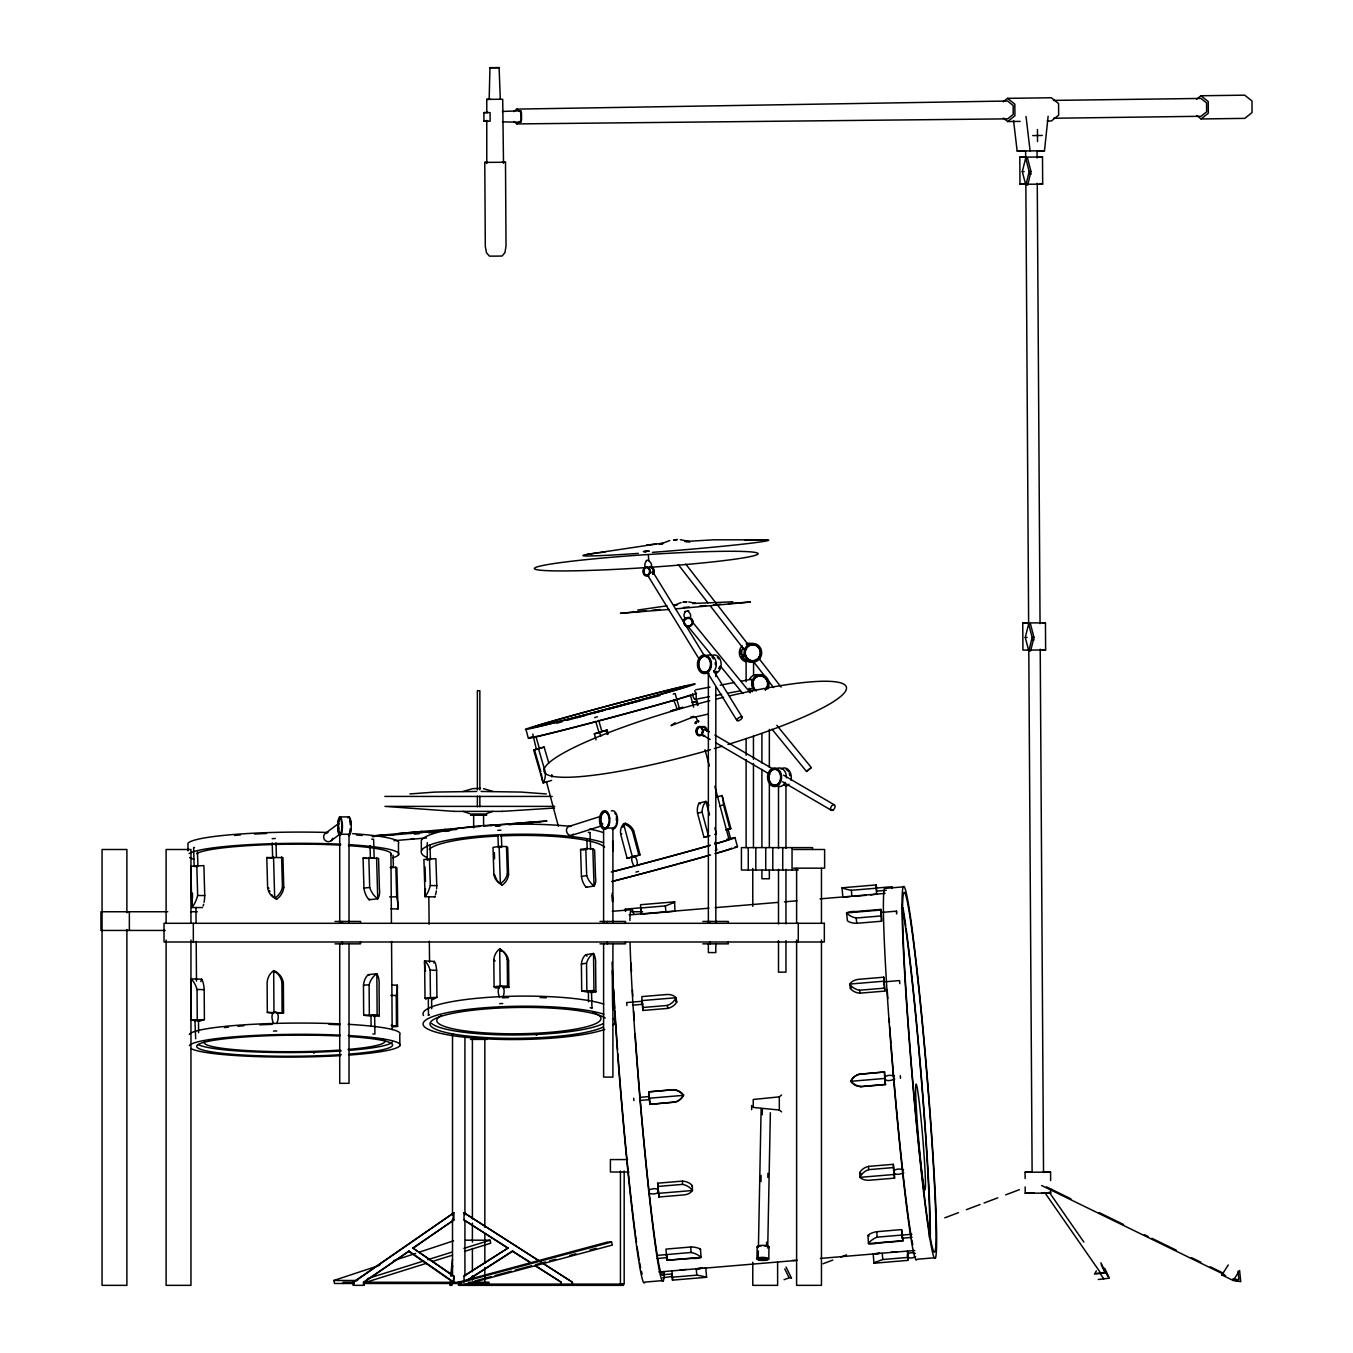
<?xml version="1.0" encoding="UTF-8"?>
<svg xmlns="http://www.w3.org/2000/svg" width="1353" height="1353" viewBox="0 0 1353 1353"><rect width="100%" height="100%" fill="white"/><g stroke="black" fill="none" stroke-linecap="round" stroke-linejoin="round"><path stroke-width="1.5" d="M756.936 1258.916L757.173 1246.874M758.187 1258.916L758.34 1250.882M761.13 1108.547L758.424 1246.874A4.668 1.201 1.1 0 1 761.553 1245.707M760.961 1181.643L761.079 1175.385M762.263 1114.821L762.382 1108.547M766.491 1246.384L766.576 1242.206M767.844 1177.465L767.929 1173.288M770.364 1112.741L767.743 1246.874A4.668 1.201 1.1 0 0 763.971 1245.707M768.758 1258.916L768.994 1246.874M489.16 99.344L489.955 67.718L499.105 67.65L500.306 99.276M886.35 890.308L876.676 891.12L876.406 888.042L891.915 886.722L892.117 888.397M881.226 915.406L880.938 912.48L896.447 911.161L896.616 912.429M884.27 984.308L884.016 981.872L899.525 980.57L899.779 983.665M891.898 886.875L891.965 888.143M894.502 1075.956C880.888 1072.54 881.818 1084.751 894.739 1079.034M896.447 911.178L896.65 913.985M903.787 1172.763C890.866 1178.463 889.919 1166.286 903.533 1169.668M894.113 1173.558L894.079 1172.561M902.163 1235.12L902.434 1238.181L912.125 1237.369M902.451 1238.164L902.417 1237.166M915.575 1256.599C905.36 1262.095 904.21 1249.715 915.321 1253.504M907.829 1257.225L907.795 1256.227M640.832 907.829L625.34 909.131L625.441 911.279M632.73 1005.144L642.421 1004.332L642.168 1001.254L626.676 1002.556L626.896 1005.533M641.085 910.89L640.832 908.421M642.438 1004.332L642.404 1003.385M639.783 1100.446L649.457 1099.634L649 1091.753L673.794 1089.672A13.276 13.259 51.7 0 1 683.62 1095.101A13.276 13.259 51.7 0 1 674.843 1102.086L649.812 1104.352L649.203 1096.556L639.529 1097.368M648.476 1190.2C661.245 1184.535 662.26 1196.745 648.713 1193.278M658.421 1192.467L658.387 1191.503M662.547 1277.841L672.238 1276.42M929.325 1237.251L929.731 1231.45A174.283 7.019 85.2 0 0 920.023 1063.729A174.283 7.019 85.2 0 0 901.842 905.309M1013.549 120.552L1017.152 150.978L1044.482 150.792L1048.135 116.206M450.634 1276.014L452.477 1259.406M451.428 1276.014L452.595 1265.63M698.216 721.741L695.696 716.887M428.461 1015.257L428.326 998.159L431.59 998.226L431.708 1008.763M431.573 998.311L428.174 998.311M428.36 1015.173L429.476 1014.868M499.561 997.398C493.946 982.887 508.119 982.566 502.978 997.313M588.504 1001.778L588.403 991.174L591.498 991.022L591.971 1008.103M591.802 991.157L590.669 991.478M1022.31 171.662L1025.675 158.149L1027.502 158.081L1031.02 171.56L1027.671 185.073L1025.845 185.141L1022.31 171.662L1024.153 171.594M1025.845 185.141L1029.193 171.628L1025.675 158.149M1025.27 637.5L1028.618 623.987L1030.462 623.919L1033.98 637.398L1030.631 650.911L1028.804 650.979L1025.27 637.5L1027.096 637.432M1028.804 650.979L1032.153 637.466L1028.618 623.987M881.564 921.224L880.871 909.419L856.077 911.516A13.767 5.311 8.2 0 0 846.555 912.92L847.418 920.835A13.276 6.934 -6.2 0 0 856.77 923.304L881.564 921.224L881.446 914.713M195.678 1038.8L194.933 1020.162L198.502 1020.213L198.603 1032.694M198.485 1020.263L194.764 1020.263M273.272 1022.834C267.691 1008.391 282.439 1008.222 277.027 1022.783M371.094 1025.828L371.01 1015.426L374.663 1015.325L374.899 1034.098L372.853 1033.929M712.321 656.154L688.44 626.929L689.472 625.949M688.44 626.929L693.243 622.989L750.289 692.821M772.022 729.25L806.506 771.481L811.31 767.54L776.825 725.309M1096.336 1270.873L1094.509 1274.103L1105.672 1272.767L1100.919 1262.806M427.277 859.865L427.277 842.581M427.024 859.73L430.44 859.595L429.966 844.83M498.58 847.435L501.286 847.384M590.009 832.653L590.618 849.464M1233.192 1280.479L1239.619 1270.467L1240.752 1281.646L1233.192 1280.479L1221.877 1274.966L1228.287 1264.937M811.276 767.608L806.506 771.481M195.593 866.512L194.139 866.377L197.91 866.258L197.504 851.697M371.365 858.259L370.384 858.123L374.138 858.005L373.614 839.266L371.686 839.148M390.154 867.577L393.402 867.611L393.046 855.113M781.577 1111.878L779.311 1110.035L753.232 1107.43L753.232 1099.482L779.311 1096.86L781.577 1095.034M513.751 111.572L516.829 109.103L1007.562 101.018L1013.177 105.483L1013.228 114.413L1007.664 118.861L516.931 123.918L513.819 121.449M516.931 123.918L521.531 120.214L521.497 112.806L516.829 109.103M1003.216 101.83L1007.545 98.346L1051.281 97.754L1058.57 103.555L1058.655 115.157L1051.433 120.958L1047.256 121.009M1003.317 118.066L1007.697 121.55L1014.919 115.749L1014.835 104.147L1007.545 98.346M1196.61 99.226L1200.94 95.759L1244.692 95.167L1251.982 100.968L1252.049 112.57L1244.828 118.371L1201.092 118.963L1196.712 115.479M1201.092 118.963L1208.314 113.162L1208.246 101.56L1200.94 95.759M870.503 894.925L877.184 894.045M649.812 1104.352L674.843 1102.086M648.764 1091.939L673.794 1089.672M683.62 1095.101L683.265 1095.372A13.767 13.073 51.5 0 1 674.606 1102.272M859.781 1074.045A13.276 13.259 51.7 0 0 851.003 1081.03L850.648 1081.318A13.767 13.327 -51.4 0 0 860.609 1086.645L885.403 1084.565L884.574 1071.965L859.544 1074.231A13.767 13.429 51.4 0 0 850.648 1081.318L884.761 1078.442L885.403 1084.565M860.609 1086.645L885.64 1084.379M859.544 1074.231L884.574 1071.965M671.951 1270.653L672.492 1280.141L706.604 1277.283L705.809 1267.981L658.877 1271.989M691.873 623.97L693.108 623.056M325.752 833.11L338.656 823.503M330.622 841.076L340.296 833.871M675.096 722.739L671.02 725.665L690.588 718.037L708.279 714.096M413.511 1247.99L453.881 1219.966L453.881 1212.778L353.116 1282.238L353.116 1285.35L364.16 1285.35L364.16 1282.238L409.029 1251.102L453.881 1282.238L453.881 1276.014L412.817 1247.99L451.513 1274.847M343.155 1283.49L343.155 1282.238L353.793 1282.238L453.881 1212.778M363.467 1285.35L363.467 1282.238L409.029 1251.102M412.817 1247.99L453.881 1219.966M647.986 560.345C659.418 567.922 639.123 571.761 646.48 560.565M648.78 560.497L648.358 554.865M464.028 1276.014L508.085 1247.99L464.028 1276.014L464.028 1282.238M465.753 1281.122L512.364 1251.102L530.19 1262.231M468.037 1280.006L512.922 1251.102M499.663 1003.655L502.741 1003.503M551.635 780.393L543.213 782.93L533.657 750.052L544.143 747.076L548.777 763.024M692.55 702.613L697.049 701.091L698.165 704.964M432.554 999.647L436.934 997.347L436.63 970.372A14.595 4.617 -87.3 0 0 434.33 961.408L424.588 960.951L425.011 998.04L426.06 999.343M536.109 737.148L539.373 748.361L536.38 749.224L532.761 734.104M595.709 721.301L598.956 732.514L600.106 732.142M599.007 732.514L601.95 731.635L598.702 720.439M678.36 708.701L682.91 707.315L670.665 711.018L679.426 708.431L675.096 693.48L673.185 694.072M497.819 830.336L500.948 830.167M596.047 739.854L594.305 733.867L607.125 730.045L608.275 734.036M594.305 733.867L607.125 730.045M725.749 830.049L730.874 828.628L722.028 795.547L716.904 796.951M463.216 791.454L472.62 788.647L480.586 788.342M492.932 811.377L486.674 813.559M822.996 1263.77L832.805 1260.066M840.67 1257.106L846.555 1254.874M944.766 1217.835L958.516 1212.643M966.363 1209.683L980.113 1204.491M984.037 1203.02L997.787 1197.828M1005.651 1194.868L1019.401 1189.676M784.097 1279.701L789.712 1277.587L791.522 1278.247L786.042 1267.017M625.34 823.284L623.598 823.909A13.767 12.549 39.8 0 0 620.689 834.277L627.132 858.326L638.92 855.214L640.087 854.808L633.661 830.742A13.276 13.006 70.3 0 0 625.34 823.284A13.276 13.006 70.3 0 0 624.139 824.755M620.689 834.277L621.856 833.854M632.443 856.99L623.598 823.909A13.767 13.361 -4.2 0 1 632.494 831.165L633.661 830.742M627.132 858.326L640.087 854.808M637.331 865.666C637.956 851.866 626.862 854.69 634.337 866.461M727.237 829.643L728.1 829.389L730.62 838.792M693.751 716.295L690.69 717.208M714.739 834.463L716.43 833.905L714.824 827.884M354.266 1283.49L334.529 1283.49L333.853 1280.479L379.719 1265.292M393.672 1260.658L415.608 1253.402M419.599 1252.066L453.492 1240.853M687.95 611.066C697.387 620.148 678.766 621.619 685.481 611.455M688.778 610.947L687.155 611.218M685.65 618.541L686.597 618.372M204.404 1019.604L199.567 1021.177L191.28 1020.077L190.993 978.879L201.698 979.2A16.05 5.124 -88.3 0 1 204.185 989.652L204.404 1019.604L191.28 1020.077M597.4 716.786L594.66 717.564M568.92 826.429L600.935 816.248M571.795 835.308L601.814 825.77M367.526 1278.585L423.76 1260.962M427.768 1259.694L451.885 1252.151M463.927 1248.362L490.04 1240.194L490.716 1243.187L464.603 1251.373M364.177 1282.847L426.432 1263.33M432.47 1261.453L452.545 1255.161M693.548 702.19L692.059 702.613M677.21 709.04L673.726 699.958M533.657 750.052L544.143 747.076M681.117 602.575L674.724 605.112L676.415 604.926M272.156 838.674L275.285 838.488M197.859 866.309L197.014 866.461M708.786 805.475A13.767 7.205 -89.2 0 0 705.894 801.382L699.112 803.09A13.276 8.778 75.9 0 0 697.556 813.254L703.983 837.321L709.936 835.613M638.565 871.4L635.978 872.076M719.745 805.965L723.534 804.934A13.767 2.351 87.9 0 0 722.028 795.547A13.767 6.207 89 0 0 721.673 796.173M474.852 1280.987L491.021 1276.64M495.063 1275.558L511.248 1271.194M515.29 1270.112L531.475 1265.748M535.517 1264.666L545.631 1261.943M549.673 1260.844L555.745 1259.22M569.901 1255.398L575.955 1253.774M590.111 1249.969L596.183 1248.329M715.247 850.411L716.87 849.955L714.858 842.445M461.085 1282.34L611.522 1242.054L612.334 1245.064L461.88 1285.35L461.085 1282.34L363.467 1282.238M693.801 701.953L697.049 701.091M727.119 829.626L728.083 829.389M633.83 856.517L634.794 856.263M697.556 813.254L702.089 812.121A13.767 10.266 -84.4 0 1 705.894 801.382L709.547 815.013M703.983 837.321L708.515 836.171L702.089 812.121M727.677 829.423L730.874 828.628M647.394 551.347L649.339 551.178L648.442 551.364M669.836 540.507L660.433 544.126L662.835 543.72M695.679 689.793L709.987 687.104M720.219 685.159L734.527 682.47M740.666 681.303L750.881 679.375M695.154 699.383L709.462 696.677M715.602 695.527L721.724 694.36M727.863 693.21L740.125 690.893M748.31 689.337L752.403 688.576M436.596 888.836A14.595 4.955 -88.4 0 0 436.765 885.674L435.886 858.665L423.895 859.527L425.113 896.667L434.787 896.938A14.595 4.955 -88.4 0 0 435.057 896.21M425.011 998.04L436.934 997.347M587.236 554.392L655.901 544.075M273.492 1031.054L276.756 1031.003M580.572 849.481L585.798 848.585L592.834 848.855L594.627 850.022L595.523 877.032A15.154 6.985 68.2 0 1 594.052 885.978L586.204 887.331A14.595 9.234 80.3 0 1 581.452 876.473L580.572 849.481L584.107 850.056M581.452 876.473L586.678 875.577A15.154 10.384 60.3 0 0 594.052 885.978L592.834 848.855M687.358 611.184L686.242 611.37M637.72 610.068L666.928 605.823M588.944 992.341L581.705 990.988L581.401 964.012A14.595 9.471 80.7 0 1 585.815 954.728L593.527 953.476A15.154 8.406 -81.8 0 1 595.591 964.858L595.895 991.834L590.754 992.679M581.401 964.012L586.542 963.167A15.154 11.72 -82.5 0 1 593.527 953.476L593.95 990.565L595.895 991.834M581.705 990.988L593.95 990.565M646.531 560.48L647.63 560.311M499.139 846.42L492.999 847.384L493.896 874.393A15.154 13.242 -41.8 0 0 500.356 883.56L502.166 885.166A14.595 14.19 -48.5 0 0 508.576 874.63L507.696 847.621L506.479 846.555L499.139 846.42L500.356 883.56A15.154 14.004 -4.8 0 0 507.358 873.548L506.479 846.555M685.667 611.455L684.635 611.624M494.099 986.844L500.136 985.965L507.527 986.219L508.88 987.369L508.576 960.393A14.595 14.105 -49.6 0 0 501.743 950.584L499.714 948.859A15.154 14.257 79.1 0 0 493.794 959.852L494.099 986.844L495.452 987.994L499.291 987.808M204.066 902.265A16.05 5.463 -89.5 0 0 204.743 895.568L203.897 865.582L190.722 866.275L191.872 907.491L202.51 907.575M674.893 911.212L674.657 901.842L640.561 904.717L641.119 914.205M876.643 887.839L876.152 884.93L842.056 887.788L842.834 897.09L850.039 896.633M1096.268 1273.427L1104.927 1272.412L1101.241 1264.683M1098.264 1279.498L1109.409 1278.162L1104.657 1268.201M393.638 1026.842L397.63 1026.386L397.325 985.204L391.981 985.035M363.094 858.106L378.552 858.343L379.398 888.312A16.659 8.017 70.3 0 1 377.741 898.798L369.115 899.762A16.05 10.266 83.6 0 1 363.94 888.092L363.094 858.106L366.967 858.462M363.94 888.092L369.69 887.45A16.659 11.788 63.8 0 0 377.741 898.798L376.574 857.582M194.511 847.452L193.614 847.638L194.139 866.377M875.036 1253.707L879.924 1253.199M696.22 723.077L696.119 721.961L698.199 721.403M672.898 911.448L643.182 914.019M531.594 822.59L540.135 821.592L535.399 821.88M659.097 543.754L662.581 543.399L646.633 545.022M266.778 857.565L282.929 857.582L283.775 887.551A16.05 15.729 -62.2 0 1 276.688 899.136L274.693 898.088A16.659 14.934 -46.7 0 1 267.623 887.534L266.778 857.565L271.801 858.09M371.635 1016.171L363.669 1015.257L363.467 985.305A16.05 10.536 84.2 0 1 368.354 974.634L376.844 973.771A16.659 9.082 -79.1 0 1 379.077 985.88L379.28 1015.832L373.631 1016.407M363.467 985.305L369.115 984.713A16.659 12.769 -77.8 0 1 376.844 973.771L377.132 1014.97L379.28 1015.832M363.669 1015.257L377.132 1014.97M554.51 808.062L501.98 811.377M373.36 835.883L422.373 831.435M373.563 835.934L384.438 834.902M518.909 823.808L547.001 821L509.54 823.926M509.32 824.704L524.135 823.385M673.811 605.112L677.464 604.791M646.041 610.829L620.384 613.332L669.194 609.442M652.061 610.271L660.095 609.543M397.833 833.617L445.052 829.44M495.401 826.023L499.578 825.601M414.289 834.124L419.109 833.736M267.319 1012.416L283.572 1012.788L283.369 982.819A16.05 15.661 -62 0 0 275.894 971.792L273.678 970.625A16.659 15.576 69.5 0 0 267.116 982.464L267.319 1012.416L273.018 1013.076M428.732 832.839L435.277 832.298M683.434 607.48L689.083 606.99M444.528 829.44L480.163 826.395M456.739 829.457L410.213 833.465M445.222 831.385L449.416 831.013M699.518 606.093L705.792 605.552M675.468 608.901L750.441 602.017L728.472 603.641M484.171 826.057L493.152 825.245M435.192 831.283L389.326 835.207M410.72 839.3L426.516 837.947M713.454 604.892L721.098 604.25M490.158 825.55L530.647 822.15M394.011 840.687L413.697 838.995M640.595 907.998L665.388 905.918A13.767 2.266 -18.2 0 0 674.657 901.842A13.767 1.81 -17.5 0 1 672.441 902.975M843.934 888.329A13.767 1.556 8.4 0 1 842.056 887.788A13.767 2.52 7.8 0 0 851.375 890.291L876.169 888.211L876.152 884.93M612.317 911.313L630.921 909.74M903.077 886.891L884.49 888.447A186.849 7.526 85.2 0 0 894.654 1091.025A186.849 7.526 85.2 0 0 916.979 1259.254L935.566 1257.681M629.179 914.899L708.887 908.201M715.179 907.66L778.11 902.383M784.402 901.859L797.002 900.794M820.07 898.866L885.099 893.403M853.963 896.329L866.377 895.28M880.651 910.045L846.555 912.92A13.767 8.794 10 0 0 856.195 918.027L880.989 915.947M883.695 977.221L858.884 979.301A13.767 10.807 13.1 0 0 849.701 984.071L850.394 988.485A13.276 11.653 -9 0 0 860.034 993.17L884.845 991.089L883.695 977.221L884.845 991.089M641.948 1000.594L676.043 997.736L676.754 1002.133A13.276 11.653 -9 0 1 667.79 1008.391L642.996 1010.471L641.948 1000.594L641.846 996.603L666.64 994.523A13.767 10.553 -28.1 0 1 676.043 997.736A13.767 12.498 -43 0 1 667.317 1005.448L642.523 1007.528M883.797 981.213L849.701 984.071A13.767 12.752 24.6 0 0 859.578 990.227L884.372 988.147M649.169 1098.23L683.265 1095.372A13.767 13.192 -69.7 0 0 673.557 1089.858M657.659 1183.198L682.47 1181.118A13.276 11.298 -1 0 1 692.347 1185.617L692.432 1190.505A13.767 10.114 17 0 1 683.671 1194.936L658.877 1197.016L657.659 1183.198L658.234 1188.475M868.558 1166.387L893.352 1164.307L894.502 1174.861L894.553 1178.125L869.759 1180.205A13.767 10.367 -21.8 0 1 859.916 1177.347L859.831 1172.459A13.276 11.298 -1 0 1 868.558 1166.387L868.609 1169.652A13.767 12.498 -31 0 0 859.916 1177.347L894.012 1174.489L894.553 1178.125M657.727 1186.463L682.521 1184.382A13.767 12.245 29.6 0 1 692.432 1190.505L658.336 1193.363M868.609 1169.652L893.42 1167.571L893.352 1164.307M690.74 1247.009L665.947 1249.107L666.928 1260.235L692.026 1258.358A13.767 4.397 9.6 0 0 701.023 1257.377L700.516 1249.174A13.276 6.325 -3.5 0 0 690.74 1247.009L691.095 1252.472A13.767 8 12.8 0 1 701.023 1257.377L666.928 1260.235M902.637 1237.302L902.857 1240.938L878.063 1243.018A13.767 4.651 -17.6 0 1 868.457 1243.593L867.95 1235.407A13.276 6.325 -3.5 0 1 876.778 1231.687L901.588 1229.606L902.519 1235.475M656.865 1255.415L691.095 1252.472M902.552 1240.735L868.457 1243.593A13.767 8.236 -19.1 0 1 877.116 1237.149L901.927 1235.069L902.857 1240.938M911.871 1234.274L902.18 1235.086L902.299 1235.965M657.101 1258.493L666.792 1257.681L666.539 1254.908M680.204 1269.96L686.411 1269.435M891.001 1252.252L897.208 1251.728M696.643 1268.826L700.837 1268.471M705.031 1268.116L797.323 1260.37M820.392 1258.425L879.129 1253.487M908.066 1257.072L908.083 1260.353L873.987 1263.228L873.192 1253.91L914.797 1250.493M662.293 1274.763L671.984 1273.951L672.221 1277.029M672.001 1277.232L696.795 1275.152A13.767 1.556 8.4 0 1 706.604 1277.283A13.767 2.52 7.8 0 0 704.879 1276.606M874.528 1262.907A13.767 2.266 -18.2 0 0 873.987 1263.228A13.767 1.81 -17.5 0 1 882.782 1259.525L907.592 1257.444L908.083 1260.353M663.41 1280.547L644.806 1282.103A186.849 7.526 85.2 0 1 628.164 1173.981A186.849 7.526 85.2 0 1 612.063 962.186M692.854 603.489L732.785 601.797M372.701 836.56L393.824 834.784M697.674 1268.505L702.765 1268.133M372.126 836.509L378.383 836.036M409.925 793.94L435.006 792.08L476.713 791.454M694.377 603.37L695.476 603.303L688.745 601.916M684.719 541.521L713.691 539.813L766.779 539.813M645.888 551.567L643.368 551.567L647.901 551.178L644.823 551.534L646.328 551.55M488.061 121.347L483.951 121.195L483.9 112.637L488.01 112.367M502.42 111.436L520.99 110.777L521.057 122.244L502.487 121.871M392.911 1026.42L394.146 1026.2L391.626 1026.048M674.386 911.195L675.451 911.144M503.113 987.639L508.88 987.369M686.309 541.724L690.081 541.724L680.356 539.661M1029.193 171.628L1031.02 171.56M1029.887 174.097L1031.172 174.063M1032.153 637.466L1033.98 637.398M1032.846 639.935L1034.132 639.901M313.321 1052.617L314.759 1052.6M277.247 1012.957L283.572 1012.788M502.301 162.225L505.498 162.259L506.022 246.161L504.923 252.656L502.048 256.038L495.874 256.123L489.414 256.123L486.488 252.774L485.304 246.297L484.78 162.394L487.655 162.326M505.498 162.259L484.78 162.394M588.301 832.366L589.993 832.518M486.776 112.519L486.776 99.361L490.665 99.31M1053.412 100.41L1200.957 98.431L1206.572 102.896L1206.639 111.809L1201.075 116.273L1053.513 118.252M1007.697 121.55L1020.179 121.381M1032.711 135.588L1042.267 135.452M1017.152 150.978L1025.354 150.876M1039.222 156.965L1042.503 157.016L1042.673 184.143L1019.976 184.262L1019.807 157.134L1025.862 157.049M1042.503 157.016L1019.807 157.134M1019.976 184.262L1026.031 184.177M1042.182 622.803L1045.446 622.854L1045.632 649.981L1022.936 650.1L1022.75 622.955L1028.821 622.887M1045.446 622.854L1022.75 622.955M1025.117 1178.548L1025.084 1172.239L1032.339 1172.138M1050.638 1180.526L1050.571 1172.121L1025.084 1172.239M1025.168 1186.936L1025.202 1193.228L1034.284 1193.109M1041.641 1193.245L1050.706 1193.109L1050.689 1188.915M1043.264 1172.07L1050.571 1172.121M590.128 1007.765L591.988 1008.019M489.955 67.718L499.105 67.65M486.776 99.361L502.707 99.259L503.502 163.324M483.9 112.637L490.074 112.637L490.124 121.195L483.951 121.195M1038.918 150.792L1044.482 150.792M714.164 672.373L715.822 672.373L715.822 676.585M784.3 785.349L785.586 785.349M481.127 791.454L521.176 792.08L546.257 793.94M384.844 796.427L552.21 796.427M554.662 806.388L384.962 806.388L454.185 811.377M453.847 811.377L502.335 811.377M470.523 813.999L486.708 813.999M470.523 815.25L486.708 815.25M340.026 816.908A9.336 2.216 -90 0 1 341.785 831.283A9.336 2.216 -90 0 1 337.962 830.505A9.336 2.216 -90 0 1 340.026 816.908L349.108 816.908M793.501 849.498L824.62 849.498L824.62 868.169L793.501 868.169M798.202 870.03L741.427 870.03L741.427 847.621L812.544 847.621L812.544 849.498M167.772 911.753L100.951 911.753L100.951 930.441L165.235 930.441M190.57 911.753L197.318 911.753M631.58 911.753L642.557 911.753M335.02 921.444L360.524 921.444L360.524 923.304M599.988 921.444L625.475 921.444L625.475 923.304M702.833 921.444L728.32 921.444L728.32 923.304M335.02 943.853L360.524 943.853L360.524 941.992M599.988 943.853L625.475 943.853L625.475 941.992M702.833 943.853L728.32 943.853L728.32 941.992M470.523 1039.408L486.708 1039.408M627.589 1159.572L610.406 1159.572L610.406 1172.019L628.908 1172.019M507.527 1247.99L464.028 1219.966L464.028 1212.778L572.42 1282.238L572.42 1285.35M464.028 1219.966L508.085 1247.99M465.652 1240.194L490.04 1240.194M611.522 1242.054L607.514 1242.054L457.872 1282.34L458.667 1285.35L623.361 1285.35L623.361 1284.098M453.881 1276.014L453.187 1282.238L408.335 1251.102M333.853 1280.479L357.547 1280.479M468.138 1282.238L488.974 1282.238L488.974 1283.49L468.138 1283.49M534.807 1265.562L561.258 1282.238L535.365 1265.562M464.028 1212.778L572.42 1282.238M363.94 1283.49L459.868 1283.49M462.997 1284.098L624.173 1284.098L624.173 1171.005M390.527 866.867L396.835 867.713L398.002 908.928L390.916 908.861M389.596 896.819L396.683 896.87A16.659 3.518 76.4 0 1 398.002 908.928A16.659 8.135 76.8 0 1 397.359 908.387M192.43 893.065L192.549 897.056A16.659 2.774 -77.5 0 0 191.872 907.491A16.659 7.408 -74.2 0 0 197.656 895.5L204.743 895.568M1039.392 184.093L1042.673 184.143M1042.351 649.93L1045.632 649.981M1050.706 1193.109L1025.202 1193.228M425.535 888.769A15.154 2.317 -77.2 0 0 425.113 896.667A15.154 6.477 -72.7 0 0 430.322 885.488L436.765 885.674M190.959 980.435A16.659 3.196 77.7 0 1 190.993 978.879A16.659 7.847 78.3 0 1 197.048 989.449L204.185 989.652M390.899 995.385L396.26 995.537A16.659 2.402 -76.4 0 0 397.325 985.204A16.659 7.053 -73.1 0 0 396.733 985.914M391.118 1025.337L397.63 1026.386M425.552 971.285A15.154 3.112 78.2 0 1 424.588 960.951A15.154 7.306 80.1 0 1 430.136 970.067L436.63 970.372M589.367 991.478L588.386 991.242M1221.877 1274.966L1225.649 1275.541M1233.057 1278.873L1238.908 1279.769L1238.029 1271.11M483.545 788.647L492.966 791.454M469.491 813.559L463.233 811.377M1046.41 1186.869L1070.899 1198.809M1099.143 1212.592L1123.616 1224.533M1144.334 1234.629L1148.105 1236.473M1151.877 1238.299L1176.349 1250.24M1191.418 1257.597L1200.838 1262.18M1210.258 1266.78L1223.433 1273.207M1041.624 1185.516L1224.279 1274.594M1233.209 1279.228L1236.98 1281.071M281.593 856.872L282.439 886.858L283.775 887.551M267.623 887.534L268.943 888.228M273.966 1011.807L273.678 970.625A16.659 16.54 20 0 1 281.881 982.041L283.369 982.819M312.847 1052.211L313.964 1052.803M705.776 729.724L709.395 731.838M714.824 735.017L772.732 768.859M783.59 775.201L834.277 804.815M702.884 735.237L710.122 739.465M715.568 742.628L769.857 774.356M782.524 781.763L831.385 810.312M512.364 1251.102L531.357 1263.33M500.136 985.965L499.714 948.859A15.154 15.12 39.6 0 1 507.223 959.243L508.576 960.393M493.794 959.852L495.147 961.002M535.67 1034.487L536.684 1035.349M507.358 873.548L508.576 874.63M493.896 874.393L495.097 875.459M720.27 665.913L742.831 693.514M685.768 564.116L748.885 645.516M759.202 658.81L781.104 687.053M678.276 564.59L707.907 602.812M710.477 606.127L743.964 649.339M752.978 660.957L764.58 675.908M768.436 680.897L773.595 687.544M1049.15 1192.111L1083.871 1242.105M1044.77 1192.551L1100.598 1272.919M1100.09 1273.444L1103.845 1278.839M653.245 572.539L704.812 656.408M713.589 670.682L742.12 717.09M648.053 575.955L699.619 659.824M707.298 672.323L736.928 720.506M784.791 1268.911L789.053 1277.621M1104.149 1268.86L1107.836 1276.589M696.288 701.497L697.455 705.488M606.093 730.502L607.243 734.493M599.683 732.413L600.8 736.286M538.528 748.767L545.462 772.681A13.767 6.461 87.6 0 1 543.213 782.93A13.767 2.621 86.6 0 1 541.352 773.561M534.418 749.647L540.777 771.565M884.811 1076.768L884.93 1077.648M735 837.592L737.419 846.606M723.534 804.934L729.96 828.983M693.632 707.129L690.385 694.952A80.943 1.353 -15 0 1 598.009 721.031M705.031 749.782L709.378 766.018M714.807 786.33L728.929 839.131M632.494 831.165L638.92 855.214M546.392 781.527L558.332 826.193M525.962 729.368L528.363 738.383A87.218 1.454 -15 0 0 618.862 715.585A87.218 1.454 -15 0 0 696.406 693.243M641.085 910.907L640.95 909.977M625.34 909.131L625.56 911.245M884.05 981.957L884.185 983.141M859.578 990.227L860.034 993.17M667.317 1005.448L667.79 1008.391M900.506 1078.29L900.286 1075.601M633.914 1100.632L633.694 1098.179M1026.031 116.493L1030.123 150.978M880.871 909.419L881.26 912.937M856.195 918.027L856.77 923.304M893.42 1167.571L894.012 1174.489M907.88 1255.009L907.525 1250.865L907.592 1257.444M876.169 888.211L876.71 894.418M851.375 890.291L851.9 896.498M882.257 1253.318L882.782 1259.525M665.388 905.918L665.913 912.125M696.271 1268.945L696.795 1275.152M641.237 909.69L641.593 913.833M649 1091.753L649.339 1095.896M649.694 1100.023L650.049 1104.166M884.338 1072.151L884.761 1078.442M901.588 1229.606L901.927 1235.069M876.778 1231.687L877.116 1237.149M666.995 1256.802L667.232 1260.438M642.54 1003.182L642.996 1010.471M612.232 893.268L612.503 901.521A15.154 3.416 77 0 0 612.199 895.432M586.847 839.046L587.202 849.583M585.798 848.585L586.678 875.577M501.337 834.513L501.76 847.164M497.921 834.632L498.327 847.299M494.352 852.61L494.555 858.834M429.442 858.479L430.322 885.488M425.011 866.985L425.485 881.53M395.837 866.901L396.683 896.87M370.029 845.642L370.384 858.123M368.845 857.464L369.69 887.45M275.995 842.767L276.401 857.328M273.526 856.872L274.693 898.088A16.659 15.796 -5.5 0 0 282.439 886.858M272.224 842.885L272.629 857.447M196.811 865.531L197.656 895.5M682.47 1181.118L682.521 1184.382M658.81 1193.752L658.877 1197.016M612.655 840.94L612.774 851.054M612.621 1007.275L612.232 972.232A15.154 1.945 -76.1 0 0 612.249 970.575M586.542 963.167L586.847 990.142M507.223 959.243L507.527 986.219M430.136 970.067L430.44 997.043M428.816 896.819L429.138 924.285M429.324 941.181L429.561 962.321M421.409 850.716L421.29 840.602A95.945 16.625 -0.7 0 1 570.932 826.429M672.475 1276.86L672.492 1280.141M398.526 854.825L398.442 843.596A105.551 11.382 -0.4 0 0 352.592 833.668M399.862 1045.818L399.778 1034.588A105.551 11.382 -0.4 0 0 348.127 1024.306M396.26 995.537L396.463 1025.506M390.932 853.608L391.423 922.712M391.558 941.553L392.167 1029.498M369.115 984.713L369.335 1014.682M281.881 982.041L282.101 1011.993M197.048 989.449L197.267 1019.401M195.965 907.846L196.067 922.492M196.202 941.35L196.489 981.128M187.999 850.851L187.949 843.359A105.551 11.382 -0.4 0 1 327.984 832.501A4.668 4.465 53.3 0 0 323.638 836.695A4.668 4.465 53.3 0 0 327.578 841.617A4.668 4.465 53.3 0 0 332.618 838.285M1037.447 129.533L1037.531 141.507M1037.058 151.654L1037.108 157.98M1037.261 183.264L1040.051 623.632M1040.22 649.186L1043.535 1172.493M1025.642 151.654L1025.675 157.98M1025.845 183.264L1028.635 623.632M1028.787 649.169L1032.119 1172.493M486.776 120.383L486.776 163.459M821.457 868.44L821.457 923.186M821.457 940.031L821.457 1285.35L796.613 1285.35L796.613 940.031M798.27 923.304L798.27 941.992M796.613 868.44L796.613 923.186M792.046 847.621L792.046 870.03M785.958 785.349L785.958 848.314M785.958 869.303L785.958 923.879M785.958 940.673L785.958 972.147L778.499 972.147L778.499 940.673M782.727 847.621L782.727 870.03M779.311 1096.86L779.311 1110.035M778.499 785.349L778.499 848.314M778.499 869.303L778.499 923.879M777.62 1262.197L777.62 1285.35L752.775 1285.35L752.775 1262.197M772.8 847.621L772.8 870.03M769.35 729.402L769.35 767.269M769.35 784.097L769.35 847.198M769.35 870.334L769.35 878.757L761.908 878.757L761.908 870.334M765.73 847.621L765.73 870.03M761.908 733.614L761.908 763.058M761.908 769.367L761.908 847.198M755.803 847.621L755.803 870.03M753.57 662.919L753.57 675.519M753.452 736.133L753.452 759.27M753.452 763.481L753.452 847.621M752.775 868.44L752.775 906.341M751.659 1105.519L751.659 1109.68M748.26 847.621L748.26 870.03M746.112 660.822L746.112 681.811M746.112 738.484L746.112 755.278M746.112 759.473L746.112 847.621M715.822 687.121L715.822 923.084M715.822 944.14L715.822 952.58L708.363 952.58L708.363 944.14M710.173 921.444L710.173 923.304M710.173 941.992L710.173 943.853M708.363 672.373L708.363 923.084M622.143 1284.098L622.143 1285.35M620.435 1171.005L620.435 1284.098M612.909 923.017L612.909 828.036L603.607 828.036L603.607 923.017M612.909 944.123L612.909 1077.106L603.607 1077.106L603.607 944.123M607.328 921.444L607.328 923.304M607.328 941.992L607.328 943.853M571.879 1282.238L571.879 1285.35M560.7 1282.238L560.7 1285.35M484.831 1039.408L484.831 1227.34M484.831 1233.665L484.831 1263.228M484.831 1267.457L484.831 1282.238M483.579 815.25L483.579 825.719M479.858 789.915L479.858 690.706L477.372 690.706L477.372 789.915M479.858 796.24L479.858 806.794M477.372 796.24L477.372 806.794M473.651 815.25L473.651 827.816M472.4 1039.408L472.4 1218.884M472.4 1223.112L472.4 1242.122M472.4 1248.447L472.4 1271.685M472.4 1275.896L472.4 1280.124M464.925 1037.903L464.925 1214.842M464.925 1221.15L464.925 1275.913M460.883 1284.098L460.883 1285.35M459.682 1284.098L459.682 1285.35M453.187 1212.778L453.187 1219.966M452.511 1033.692L452.511 1214.842M452.511 1219.053L452.511 1275.913M451.97 1282.238L451.97 1285.35L449.923 1285.35L449.923 1282.238M451.175 1282.238L451.175 1285.35M450.735 1282.238L450.735 1285.35M353.793 1282.238L353.793 1285.35M353.522 1282.238L353.522 1283.49M349.023 922.915L349.023 834.26L339.721 834.26L339.721 922.915M349.023 944.022L349.023 1083.33L339.721 1083.33L339.721 944.022M342.377 921.444L342.377 923.304M342.377 941.992L342.377 943.853M193.327 923.304L193.327 941.992M190.959 923.186L190.959 849.498L166.115 849.498L166.115 923.186M190.959 940.031L190.959 1285.35L166.115 1285.35L166.115 940.031M129.364 911.753L129.364 930.441M126.894 912.666L126.894 849.498L102.05 849.498L102.05 1285.35L126.894 1285.35L126.894 929.511M603.083 1023.663A89.044 15.424 -0.7 0 1 512.466 1034.977A89.044 15.424 -0.7 0 1 431.556 1023.375M592.969 1012.518A82.127 14.24 -0.7 0 1 523.712 1033.675A82.127 14.24 -0.7 0 1 441.467 1015.68M613.298 1018.741A95.945 16.625 -0.7 0 1 612.994 1025.236M604.757 1029.413A95.945 16.625 -0.7 0 1 459.31 1036.567A95.945 16.625 -0.7 0 1 457.754 1010.776A95.945 16.625 -0.7 0 1 603.827 1014.175M423.489 1015.511A95.945 16.625 -0.7 0 1 491.122 997.161A95.945 16.625 -0.7 0 1 603.709 1004.061M613.18 1008.628A95.945 16.625 -0.7 0 1 614.617 1012.94M603.117 1027.045A89.044 15.424 -0.7 0 1 464.265 1035.654A89.044 15.424 -0.7 0 1 470.201 1010.522A89.044 15.424 -0.7 0 1 605.248 1018.065M502.284 997.804A89.044 15.424 -0.7 0 1 508.542 997.567M540.135 997.55A89.044 15.424 -0.7 0 1 546.24 997.787M426.821 857.514A95.945 16.625 -0.7 0 1 479.926 835.968A95.945 16.625 -0.7 0 1 603.489 842.699M589.62 829.101A95.945 16.625 -0.7 0 1 603.37 832.585M429.205 849.396A89.044 15.424 -0.7 0 1 498.378 836.002M500.441 835.917A89.044 15.424 -0.7 0 1 604.554 847.029M496.196 825.99A89.044 15.424 -0.7 0 1 500.322 825.804M436.342 890.866A14.595 4.955 -88.4 0 1 435.581 894.604M434.787 896.938A14.595 4.955 -88.4 0 1 434.465 896.498M502.166 885.166A14.595 14.19 -48.5 0 1 495.333 876.473M586.762 886.858A14.595 9.234 80.3 0 1 586.204 887.331M433.789 962.913A14.595 4.617 -87.3 0 1 434.33 961.408M500.881 951.193A14.595 14.105 -49.6 0 1 501.743 950.584M585.815 954.728A14.595 9.471 80.7 0 1 586.965 956.165M753.875 690.199A9.336 8.727 -90 0 1 753.925 677.582A9.336 8.727 -90 0 1 765.663 676.534A9.336 8.727 -90 0 1 767.658 688.981M749.647 678.868A9.336 8.727 -90 0 1 761.705 676.077M752.268 691.772A9.336 8.727 -90 0 1 749.224 688.203M756.023 690.723A8.084 7.543 -90 0 1 754.145 678.969A8.084 7.543 -90 0 1 765.223 677.988A8.084 7.543 -90 0 1 765.172 689.912M756.242 690.723A8.084 7.543 -90 0 1 754.365 678.969A8.084 7.543 -90 0 1 765.46 677.988A8.084 7.543 -90 0 1 765.409 689.912M694.579 690.808A4.668 1.641 79.3 0 1 696.22 696.727A4.668 1.641 79.3 0 1 694.529 699.112A4.668 1.641 79.3 0 1 692.584 693.599M750.475 679.527A4.668 1.641 79.3 0 1 752.708 681.675A4.668 1.641 79.3 0 1 753.35 687.223M347.992 817.922A9.336 2.216 -90 0 1 351.205 825.465A9.336 2.216 -90 0 1 348.33 835.122M349.581 818.531A8.084 1.911 -90 0 1 350.867 824.518M350.816 828.696A8.084 1.911 -90 0 1 349.869 833.414M349.395 834.124A8.084 1.911 -90 0 1 348.905 834.311A8.084 1.911 -90 0 1 348.296 834.311M341.819 832.213A8.084 1.911 -90 0 1 339.231 832.163A8.084 1.911 -90 0 1 339.011 821.288A8.084 1.911 -90 0 1 341.565 819.428M342.224 822.539A8.084 1.911 -90 0 1 342.14 830.607M349.801 820.797A8.084 1.911 -90 0 1 350.258 824.518M350.207 828.696A8.084 1.911 -90 0 1 349.683 832.213M338.876 828.577A4.668 4.465 53.3 0 1 338.673 823.977M611.319 810.87A9.336 5.175 -90 0 1 617.577 819.241A9.336 5.175 -90 0 1 612.165 829.338M614.837 813.204A8.084 4.482 -90 0 1 615.733 814.574M616.393 816.299A8.084 4.482 -90 0 1 616.19 824.383M615.429 825.99A8.084 4.482 -90 0 1 613.366 827.901M609.425 822.472A8.084 4.482 -90 0 1 602.406 826.395A8.084 4.482 -90 0 1 602.761 813.17A8.084 4.482 -90 0 1 609.543 818.294M616.275 818.294A8.084 4.482 -90 0 1 616.376 820.392M573.418 834.124A4.668 3.822 72.4 0 1 566.941 832.619A4.668 3.822 72.4 0 1 569.901 826.26M602.829 824.045A4.668 3.822 72.4 0 1 601.307 816.806M683.688 622.515A4.668 4.668 -90 0 1 689.878 617.678A4.668 4.668 -90 0 1 692.161 624.004M689.878 617.678A4.668 4.668 -90 0 1 691.654 625.34A4.668 4.668 -90 0 1 683.958 623.716M689.556 626.439A4.668 4.668 -90 0 1 687.155 626.676M683.316 621.298A4.668 4.668 -90 0 1 686.292 617.695M689.337 625.847A4.042 4.025 0 0 1 686.259 625.746M684.246 620.401A4.042 4.025 0 0 1 686.512 618.287M689.59 618.406A4.042 4.025 0 0 1 691.704 620.655M645.212 567.634A112.079 6.444 -3.8 0 1 550.333 564.133A112.079 6.444 -3.8 0 1 743.338 551.466A112.079 6.444 -3.8 0 1 649.406 567.347M729.707 695.848A156.914 23.796 -15.6 0 1 846.504 688.271A156.914 23.796 -15.6 0 1 727.982 744.454M722.13 746.247A156.914 23.796 -15.6 0 1 714.316 748.564M710.41 749.697A156.914 23.796 -15.6 0 1 543.957 770.449A156.914 23.796 -15.6 0 1 709.75 700.736M715.652 699.247A156.914 23.796 -15.6 0 1 723.601 697.302M781.053 768.961A9.336 7.019 -90 0 1 788.799 770.145A9.336 7.019 -90 0 1 790.947 780.123M788.985 784.182A9.336 7.019 -90 0 1 785.755 786.397M776.216 768.961A9.336 7.019 -90 0 1 786.431 777.721M785.315 782.322A9.336 7.019 -90 0 1 775.624 785.129M786.127 769.569A8.084 6.072 -90 0 1 788.765 771.836M789.662 773.578A8.084 6.072 -90 0 1 790.203 775.557M789.256 773.578A8.084 6.072 -90 0 1 789.797 775.557M698.114 728.963A2.182 0.846 -28.9 0 1 699.89 726.933A2.182 0.846 -28.9 0 1 701.886 727.187M695.966 723.449A2.182 0.846 -28.9 0 1 695.138 722.536A2.182 0.846 -28.9 0 1 697.776 720.946A2.182 0.846 -28.9 0 1 698.605 721.859M703.949 735.237A3.112 1.877 -59.7 0 1 702.072 733.461A3.112 1.877 -59.7 0 1 704.321 729.893A3.112 1.877 -59.7 0 1 706.587 731.06M701.683 727.221A4.668 3.501 -90 0 1 707.078 730.941M704.625 735.609A4.668 3.501 -90 0 1 701.953 735.288M702.664 727.288A4.042 3.044 -90 0 1 706.469 729.927M704.575 727.559A4.042 3.044 -90 0 1 706.063 729.927M702.258 727.288A4.042 3.044 -90 0 1 703.814 727.204M746.484 644.434A9.336 8.845 -90 0 1 755.312 644.891M754.568 661.042A9.336 8.845 -90 0 1 743.085 647.681M746.298 643.605A9.336 8.845 -90 0 1 752.961 644.891M745.469 661.634A9.336 8.845 -90 0 1 742.222 645.821M744.218 659.537A8.084 7.661 -90 0 1 741.562 656.442M740.886 654.446A8.084 7.661 -90 0 1 741.072 650.269M748.395 660.433A8.084 7.661 -90 0 1 746.585 659.537M743.913 656.442A8.084 7.661 -90 0 1 743.237 654.446M747.989 660.433A8.084 7.661 -90 0 1 746.179 659.537M745.029 540.388A93.391 2.605 -4.7 0 1 755.177 542.654A93.391 2.605 -4.7 0 1 652.434 552.345M638.362 553.377A93.391 2.605 -4.7 0 1 597.772 552.903M599.464 552.684A93.391 2.605 -4.7 0 1 605.079 552.024M758.17 1247.652A5.919 1.522 1.1 0 1 759.337 1245.623A5.919 1.522 1.1 0 1 767.337 1245.893A5.919 1.522 1.1 0 1 767.557 1247.973M795.496 1260.387A5.919 1.522 -1.1 0 1 792.435 1260.387M860.829 1086.459A13.276 13.259 51.7 0 1 851.003 1081.03M850.394 988.485A13.276 11.653 -9 0 1 851.426 987.014M875.746 1262.248A13.767 2.266 -18.2 0 1 877.167 1261.571M861.083 1173.694A13.276 11.298 -1 0 1 859.831 1172.459M912.768 1244.709A180.575 7.272 85.2 0 1 911.854 1239.991M911.11 1235.644A180.575 7.272 85.2 0 1 891.153 1045.514M890.984 1043.518A180.575 7.272 85.2 0 1 889.733 1026.826M889.445 1022.682A180.575 7.272 85.2 0 1 889.141 1018.572M887.788 998.649A180.575 7.272 85.2 0 1 887.23 989.804M663.393 1271.6A180.575 7.272 85.2 0 1 657.812 1258.611M657.541 1256.954A180.575 7.272 85.2 0 1 635.149 1033.76M634.219 1019.942A180.575 7.272 85.2 0 1 633.661 1011.097M632.764 996.112A180.575 7.272 85.2 0 1 632.426 989.956M631.479 971.42A180.575 7.272 85.2 0 1 631.124 963.116M664.34 1272.412A186.849 7.526 85.2 0 1 647.394 1178.378A186.849 7.526 85.2 0 1 630.058 943.176M629.889 920.514A186.849 7.526 85.2 0 1 633.83 914.459M642.201 1274.069A180.575 7.272 85.2 0 1 641.44 1271.313M640.595 1267.558A180.575 7.272 85.2 0 1 639.698 1262.856M639.225 1260.184A180.575 7.272 85.2 0 1 637.128 1246.823M636.485 1242.342A180.575 7.272 85.2 0 1 635.504 1235.137M635.267 1233.378A180.575 7.272 85.2 0 1 631.327 1200.669M631.107 1198.758A180.575 7.272 85.2 0 1 617.881 1053.852M617.577 1049.691A180.575 7.272 85.2 0 1 615.057 1012.653M614.786 1008.306A180.575 7.272 85.2 0 1 613.704 989.517M903.026 907.914A180.575 7.272 85.2 0 1 905.766 926.01M906.087 928.344A180.575 7.272 85.2 0 1 930.306 1237.234M675.553 1000.848A13.276 11.653 -9 0 1 676.754 1002.133M692.347 1185.617A13.276 11.298 -1 0 1 691.89 1186.344M700.516 1249.174A13.276 6.325 -3.5 0 1 700.042 1249.597M869.184 1236.05A13.276 6.325 -3.5 0 1 867.95 1235.407M392.252 1042.064A97.94 10.553 -0.4 0 1 349.26 1050.334M341.26 1050.926A97.94 10.553 -0.4 0 1 198.367 1044.601M383.339 1039.527A90.347 9.742 -0.4 0 1 348.025 1049.438M340.077 1050.063A90.347 9.742 -0.4 0 1 246.703 1050.554A90.347 9.742 -0.4 0 1 204.489 1041.861M348.195 1035.535A105.551 11.382 -0.4 0 1 349.277 1055.052M340.466 1055.628A105.551 11.382 -0.4 0 1 190.925 1048.541M189.352 1045.598A105.551 11.382 -0.4 0 1 340.043 1035.13M189.285 1034.352A105.551 11.382 -0.4 0 1 339.958 1023.883M349.734 1036.601A97.94 10.553 -0.4 0 1 349.277 1054.088M341.277 1054.663A97.94 10.553 -0.4 0 1 196.675 1046.478A97.94 10.553 -0.4 0 1 339.738 1036.026M224.395 1027.587A97.94 10.553 -0.4 0 1 228.488 1027.13M237.925 1026.25A97.94 10.553 -0.4 0 1 243.811 1025.794M259.81 1024.847A97.94 10.553 -0.4 0 1 272.105 1024.356M328.999 1024.356A97.94 10.553 -0.4 0 1 339.654 1024.796M348.837 844.661A105.551 11.382 -0.4 0 1 392.911 857.768M193.936 859.24A105.551 11.382 -0.4 0 1 189.589 857.548M189.099 853.608A105.551 11.382 -0.4 0 1 340.77 844.221M196.591 853.692A97.94 10.553 -0.4 0 1 272.934 844.526M274.997 844.458A97.94 10.553 -0.4 0 1 340.466 845.135M348.397 845.608A97.94 10.553 -0.4 0 1 390.949 854.808M234.695 835.41A97.94 10.553 -0.4 0 1 240.479 834.936M254.499 834.04A97.94 10.553 -0.4 0 1 266.626 833.499M356.465 834.987A97.94 10.553 -0.4 0 1 362.164 835.494M203.643 904.261A16.05 5.463 -89.5 0 1 203.119 906.036M276.688 899.136A16.05 15.729 -62.2 0 1 273.069 896.346M272.308 895.483A16.05 15.729 -62.2 0 1 271.598 894.57M269.923 891.559A16.05 15.729 -62.2 0 1 269.518 890.477M369.724 899.187A16.05 10.266 83.6 0 1 369.115 899.762M200.819 981.618A16.05 5.124 -88.3 0 1 201.698 979.2M274.947 972.469A16.05 15.661 -62 0 1 275.894 971.792M368.354 974.634A16.05 10.536 84.2 0 1 369.014 975.344M556.675 723.246A80.943 1.353 -15 0 1 562.493 721.606M566.603 720.456A80.943 1.353 -15 0 1 584.8 715.416M586.728 714.891A80.943 1.353 -15 0 1 604.774 710.004M606.804 709.462A80.943 1.353 -15 0 1 625.154 704.575M627.149 704.05A80.943 1.353 -15 0 1 644.569 699.501M646.582 698.977A80.943 1.353 -15 0 1 659.926 695.577M577.207 717.631A74.669 1.252 -15 0 1 584.868 715.517M592.208 713.521A74.669 1.252 -15 0 1 605.248 709.987M607.108 709.496A74.669 1.252 -15 0 1 640.054 700.786M735.017 846.995A87.218 1.454 -15 0 1 717.378 853.066M710.596 854.995A87.218 1.454 -15 0 1 612.655 881.395M727.102 839.164A87.218 1.454 -15 0 1 714.976 844.035M709.953 845.473A87.218 1.454 -15 0 1 614.583 871.247M731.364 848.23A80.943 1.353 -15 0 1 714.925 853.591M709.327 855.214A80.943 1.353 -15 0 1 679.375 863.552M677.447 864.077A80.943 1.353 -15 0 1 611.657 881.53M728.946 839.215A80.943 1.353 -15 0 1 716.498 843.409M710.359 845.202A80.943 1.353 -15 0 1 636.603 865.379M634.608 865.903A80.943 1.353 -15 0 1 611.201 872.009M529.564 737.673A87.218 1.454 -15 0 1 532.287 736.759M594.035 722.079A80.943 1.353 -15 0 1 580.454 725.631M578.61 726.104A80.943 1.353 -15 0 1 535.23 736.658M551.736 774.609A13.276 4.465 73.3 0 1 551.923 777.079M622.769 827.258A13.276 13.006 70.3 0 1 623.175 826.395M699.112 803.09A13.276 8.778 75.9 0 1 700.397 803.885M712.642 655.156A9.336 7.019 -90 0 1 720.997 662.31A9.336 7.019 -90 0 1 715.619 673.422M707.805 655.156A9.336 7.019 -90 0 1 715.517 660.01A9.336 7.019 -90 0 1 713.995 671.206M708.955 673.625A9.336 7.019 -90 0 1 707.145 673.185M717.428 657.49A8.084 6.072 -90 0 1 718.629 658.86M719.914 666.758A8.084 6.072 -90 0 1 719.238 668.67M716.921 671.477A8.084 6.072 -90 0 1 715.416 672.187M719.508 666.758A8.084 6.072 -90 0 1 718.832 668.67M716.498 671.477A8.084 6.072 -90 0 1 715.01 672.187M715.23 662.581A8.084 6.072 -90 0 1 715.348 664.678M648.831 576.209A3.112 1.302 -31.6 0 1 648.594 574.247A3.112 1.302 -31.6 0 1 652.45 572.268A3.112 1.302 -31.6 0 1 652.704 574.247M650.319 566.704A4.668 3.501 -90 0 1 653.753 569.173A4.668 3.501 -90 0 1 653.364 574.332M650.353 567.33A4.042 3.044 -90 0 1 653.33 569.461A4.042 3.044 -90 0 1 652.992 573.926M649.947 567.33A4.042 3.044 -90 0 1 653.009 573.029M712.168 657.49A8.084 6.072 -90 0 1 713.369 658.86M673.845 540.016C677.16 539.576 679.663 539.255 673.845 540.016M683.789 602.288L686.698 601.814L683.789 602.288M685.836 601.933L683.231 602.17L685.836 601.933M824.332 923.304L164.017 923.304L164.017 941.992L824.332 941.992L824.332 923.304M341.531 830.607A8.084 1.911 -90 0 0 340.009 818.159A8.084 1.911 -90 0 0 338.216 829.93A8.084 1.911 -90 0 0 341.531 830.607M609.002 825.059A9.336 5.175 -90 0 0 604.892 810.684A9.336 5.175 -90 0 0 600.039 824.281A9.336 5.175 -90 0 0 609.002 825.059M608.41 824.383A8.084 4.482 -90 0 0 604.859 811.935A8.084 4.482 -90 0 0 600.647 823.706A8.084 4.482 -90 0 0 608.41 824.383M685.717 625.187A4.042 4.025 0 0 0 692.262 622.735A4.042 4.025 0 0 0 686.867 618.287A4.042 4.025 0 0 0 685.717 625.187M833.042 810.024A3.112 1.877 -59.7 0 0 834.666 805.086A3.112 1.877 -59.7 0 0 830.776 807.555A3.112 1.877 -59.7 0 0 833.042 810.024M702.055 734.307A4.668 3.501 -90 0 0 700.228 726.595A4.668 3.501 -90 0 0 696.119 732.548A4.668 3.501 -90 0 0 702.055 734.307M701.7 733.884A4.042 3.044 -90 0 0 700.127 727.204A4.042 3.044 -90 0 0 696.575 732.362A4.042 3.044 -90 0 0 701.7 733.884M702.122 733.884A4.042 3.044 -90 0 0 700.533 727.204A4.042 3.044 -90 0 0 696.981 732.362A4.042 3.044 -90 0 0 702.122 733.884M780.478 782.322A9.336 7.019 -90 0 0 774.914 767.946A9.336 7.019 -90 0 0 768.335 781.544A9.336 7.019 -90 0 0 780.478 782.322M779.683 781.645A8.084 6.072 -90 0 0 774.863 769.197A8.084 6.072 -90 0 0 769.18 780.969A8.084 6.072 -90 0 0 779.683 781.645M780.089 781.645A8.084 6.072 -90 0 0 775.286 769.197A8.084 6.072 -90 0 0 769.586 780.969A8.084 6.072 -90 0 0 780.089 781.645M760.318 657.795A9.336 8.845 -90 0 0 753.3 643.419A9.336 8.845 -90 0 0 745.013 657.017A9.336 8.845 -90 0 0 760.318 657.795M759.321 657.118A8.084 7.661 -90 0 0 753.249 644.671A8.084 7.661 -90 0 0 746.078 656.442A8.084 7.661 -90 0 0 759.321 657.118M759.118 657.118A8.084 7.661 -90 0 0 753.046 644.671A8.084 7.661 -90 0 0 745.875 656.442A8.084 7.661 -90 0 0 759.118 657.118M760.606 1259.542A3.416 0.879 1.1 0 0 766.187 1259.136A3.416 0.879 1.1 0 0 761.722 1258.053A3.416 0.879 1.1 0 0 760.606 1259.542M759.777 1259.761A4.668 1.201 1.1 0 0 767.422 1259.22A4.668 1.201 1.1 0 0 761.316 1257.749A4.668 1.201 1.1 0 0 759.777 1259.761M758.965 1259.998A5.919 1.522 1.1 0 0 768.656 1259.305A5.919 1.522 1.1 0 0 760.91 1257.427A5.919 1.522 1.1 0 0 758.965 1259.998M904.075 957.332A180.575 7.272 85.2 0 0 932.978 1249.648A180.575 7.272 85.2 0 0 920.936 1009.862A180.575 7.272 85.2 0 0 904.075 957.332M903.55 953.341A186.849 7.526 85.2 0 0 933.452 1255.821A186.849 7.526 85.2 0 0 920.987 1007.697A186.849 7.526 85.2 0 0 903.55 953.341M916.285 1107.363A52.919 2.131 85.2 0 0 924.792 1189.608A52.919 2.131 85.2 0 0 920.547 1114.043A52.919 2.131 85.2 0 0 916.285 1107.363M555.136 722.603A87.218 1.454 -15 0 0 692.804 684.922A87.218 1.454 -15 0 0 581.976 712.845A87.218 1.454 -15 0 0 555.136 722.603M559.093 721.453A80.943 1.353 -15 0 0 686.834 686.495A80.943 1.353 -15 0 0 584.006 712.422A80.943 1.353 -15 0 0 559.093 721.453M738.315 720.692A3.112 1.302 -31.6 0 0 742.256 717.394A3.112 1.302 -31.6 0 0 738.011 718.274A3.112 1.302 -31.6 0 0 738.315 720.692M649.254 574.332A4.668 3.501 -90 0 0 647.123 566.755A4.668 3.501 -90 0 0 643.25 572.995A4.668 3.501 -90 0 0 649.254 574.332M648.882 573.926A4.042 3.044 -90 0 0 647.038 567.364A4.042 3.044 -90 0 0 643.69 572.776A4.042 3.044 -90 0 0 648.882 573.926M649.288 573.926A4.042 3.044 -90 0 0 647.444 567.364A4.042 3.044 -90 0 0 644.113 572.776A4.042 3.044 -90 0 0 649.288 573.926M710.342 669.346A9.336 7.019 -90 0 0 704.778 654.97A9.336 7.019 -90 0 0 698.199 668.568A9.336 7.019 -90 0 0 710.342 669.346M709.547 668.67A8.084 6.072 -90 0 0 704.727 656.222A8.084 6.072 -90 0 0 699.044 667.993A8.084 6.072 -90 0 0 709.547 668.67M709.953 668.67A8.084 6.072 -90 0 0 705.15 656.222A8.084 6.072 -90 0 0 699.45 667.993A8.084 6.072 -90 0 0 709.953 668.67"/></g></svg>
